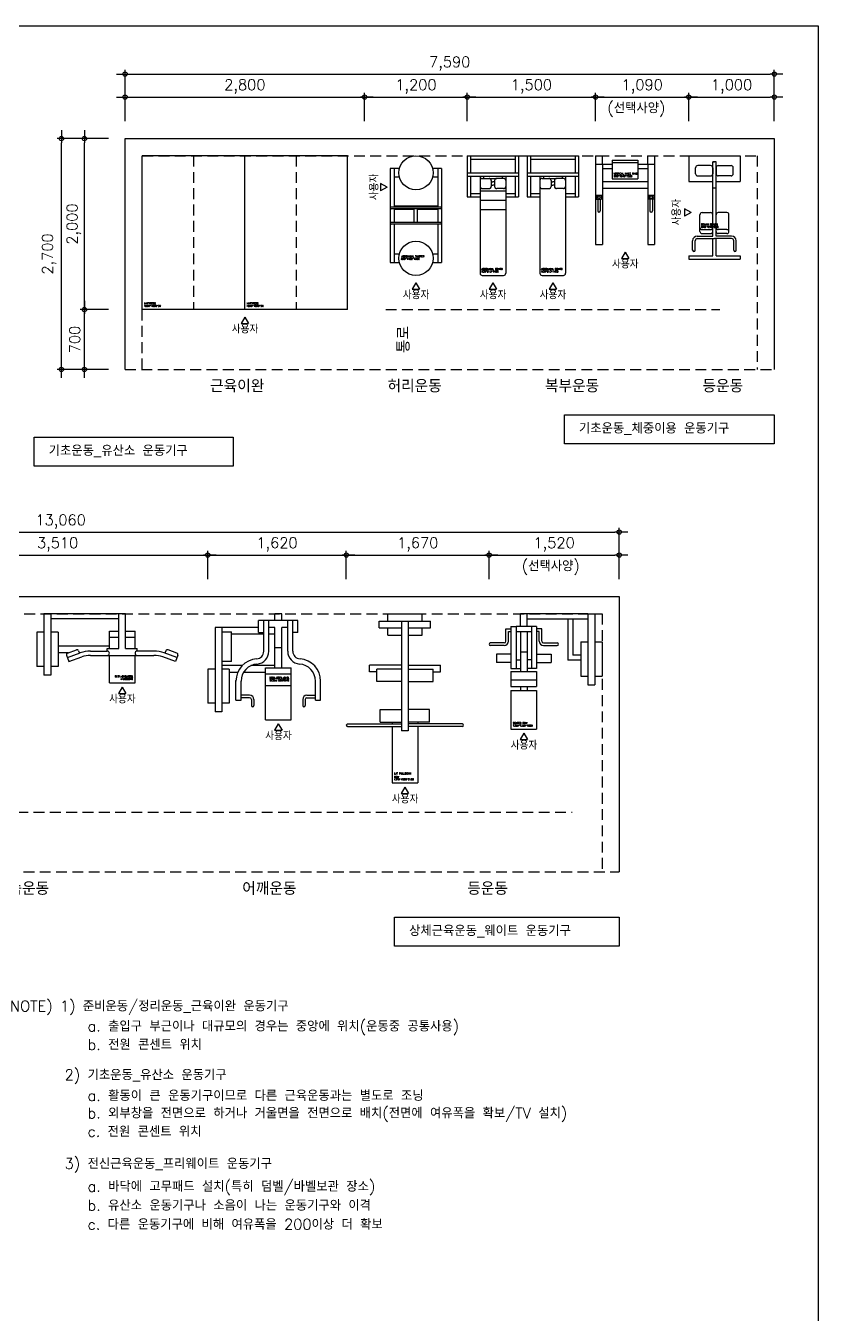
# Model space of a CAD drawing. Extents: x 0 to 37052, y -446 to 27700.
# Drawn here: x 26288 to 35552, y 12626 to 27700 of the extents above; entities that cross this region are included whole.
import ezdxf
from ezdxf.enums import TextEntityAlignment as Align

# ---------------------------------------------------------------- set-up
doc = ezdxf.new("R2010")
doc.units = 0
doc.header["$LTSCALE"] = 20
doc.header["$MEASUREMENT"] = 0
doc.linetypes.add('HIDDEN', pattern=[9.525, 6.35, -3.175])
doc.layers.get('0').update_dxf_attribs({"linetype": 'CONTINUOUS'})
doc.layers.get('DEFPOINTS').update_dxf_attribs({"linetype": 'CONTINUOUS'})
for name, color, linetype in [('1CONTINUOUS', 1, 'CONTINUOUS'), ('1HIDDEN', 1, 'HIDDEN'), ('2CONTINUOUS', 2, 'CONTINUOUS'), ('2HIDDEN', 2, 'HIDDEN'), ('3CONTINUOUS', 3, 'CONTINUOUS'), ('3FORM', 3, 'CONTINUOUS'), ('3TEXT', 3, 'CONTINUOUS'), ('4ele', 4, 'CONTINUOUS')]:
    doc.layers.add(name, color=color, linetype=linetype)
doc.styles.add('K_GEN', font='romans.shx', dxfattribs={"bigfont": 'whgtxt.shx'})
doc.styles.add('WHG', font='romans', dxfattribs={"bigfont": 'whgtxt'})
doc.dimstyles.new('STANDARD_WS', dxfattribs={"dimtxt": 2.5, "dimasz": 2.5, "dimexe": 1.25, "dimexo": 0.625, "dimtad": 1, "dimdec": 4, "dimdsep": 46, "dimtxsty": 'Standard', "dimcen": 2.5, "dimadec": 0, "dimazin": 0, "dimtfac": 1, "dimtdec": 4, "dimtmove": 0, "dimatfit": 3, "dimfxl": 0, "dimtolj": 1, "dimtzin": 0, "dimarcsym": 0})

# ---------------------------------------------------------------- blocks, each defined once
blk = doc.blocks.new('_CIDOTB')
at = {"color": 0, "linetype": 'ByBlock'}
blk.add_line((2, 0), (-1, 0), dxfattribs=at)
blk.add_circle((0, 0), 0.5, dxfattribs=at)
blk = doc.blocks.new('*D15')
at = {"layer": '4ele', "lineweight": -2}
for p, q in [((26986, 26380), (26655, 26380)), ((26705, 23730), (26705, 26330)), ((26986, 23680), (26655, 23680))]:
    blk.add_line(p, q, dxfattribs=at)
at = {"layer": 'DEFPOINTS', "color": 0}
for p in [(26705, 26380), (27036, 26380), (27036, 23680)]:
    blk.add_point(p, dxfattribs=at)
at = {"layer": '4ele', "lineweight": -2, "xscale": 50, "yscale": 50, "zscale": 50}
for p, rotation in [((26705, 26380), 90), ((26705, 23680), 270)]:
    blk.add_blockref('_CIDOTB', p, dxfattribs=dict(at, rotation=rotation))
at = {"layer": '4ele', "insert": (26560, 25030), "char_height": 125, "attachment_point": 5, "rotation": 90, "style": 'K_GEN'}
blk.add_mtext('\\A1;2,700', dxfattribs=at)
blk = doc.blocks.new('DIMDOT')
blk.add_line((-2, 0), (2, 0))
blk.add_circle((0, 0), 0.5)
blk = doc.blocks.new('*D14')
at = {"layer": '4ele', "lineweight": -2}
for p, q in [((27254, 24380), (26923, 24380)), ((26973, 23730), (26973, 24330)), ((27254, 23680), (26923, 23680))]:
    blk.add_line(p, q, dxfattribs=at)
at = {"layer": 'DEFPOINTS', "color": 0}
for p in [(26973, 24380), (27304, 24380), (27304, 23680)]:
    blk.add_point(p, dxfattribs=at)
at = {"layer": '4ele', "lineweight": -2, "xscale": 50, "yscale": 50, "zscale": 50}
for p, rotation in [((26973, 24380), 90), ((26973, 23680), 270)]:
    blk.add_blockref('_CIDOTB', p, dxfattribs=dict(at, rotation=rotation))
at = {"layer": '4ele', "insert": (26860, 24030), "char_height": 125, "attachment_point": 5, "rotation": 90, "style": 'K_GEN'}
blk.add_mtext('\\A1;700', dxfattribs=at)
blk = doc.blocks.new('*D13')
at = {"layer": '4ele', "lineweight": -2}
for p, q in [((27254, 26380), (26923, 26380)), ((26973, 24430), (26973, 26330)), ((27254, 24380), (26923, 24380))]:
    blk.add_line(p, q, dxfattribs=at)
at = {"layer": 'DEFPOINTS', "color": 0}
for p in [(26973, 26380), (27304, 26380), (27304, 24380)]:
    blk.add_point(p, dxfattribs=at)
at = {"layer": '4ele', "lineweight": -2, "xscale": 50, "yscale": 50, "zscale": 50}
for p, rotation in [((26973, 26380), 90), ((26973, 24380), 270)]:
    blk.add_blockref('_CIDOTB', p, dxfattribs=dict(at, rotation=rotation))
at = {"layer": '4ele', "insert": (26848, 25380), "char_height": 125, "attachment_point": 5, "rotation": 90, "style": 'K_GEN'}
blk.add_mtext('\\A1;2,000', dxfattribs=at)
blk = doc.blocks.new('*D18')
at = {"layer": '4ele', "lineweight": -2}
for p, q in [((30249, 26585), (30249, 26916)), ((30299, 26866), (31399, 26866)), ((31449, 26585), (31449, 26916))]:
    blk.add_line(p, q, dxfattribs=at)
at = {"layer": 'DEFPOINTS', "color": 0}
for p in [(31449, 26866), (30249, 26535), (31449, 26535)]:
    blk.add_point(p, dxfattribs=at)
at = {"layer": '4ele', "lineweight": -2, "xscale": 50, "yscale": 50, "zscale": 50, "rotation": 180}
blk.add_blockref('_CIDOTB', (30249, 26866), dxfattribs=at)
at = {"layer": '4ele', "lineweight": -2, "xscale": 50, "yscale": 50, "zscale": 50}
blk.add_blockref('_CIDOTB', (31449, 26866), dxfattribs=at)
at = {"layer": '4ele', "insert": (30849, 26991), "char_height": 125, "attachment_point": 5, "style": 'K_GEN'}
blk.add_mtext('\\A1;1,200', dxfattribs=at)
blk = doc.blocks.new('*D16')
at = {"layer": '4ele', "lineweight": -2}
for p, q in [((27449, 26853), (27449, 27184)), ((27499, 27134), (34989, 27134)), ((35039, 26853), (35039, 27184))]:
    blk.add_line(p, q, dxfattribs=at)
at = {"layer": 'DEFPOINTS', "color": 0}
for p in [(35039, 27134), (27449, 26803), (35039, 26803)]:
    blk.add_point(p, dxfattribs=at)
at = {"layer": '4ele', "lineweight": -2, "xscale": 50, "yscale": 50, "zscale": 50, "rotation": 180}
blk.add_blockref('_CIDOTB', (27449, 27134), dxfattribs=at)
at = {"layer": '4ele', "lineweight": -2, "xscale": 50, "yscale": 50, "zscale": 50}
blk.add_blockref('_CIDOTB', (35039, 27134), dxfattribs=at)
at = {"layer": '4ele', "insert": (31244, 27259), "char_height": 125, "attachment_point": 5, "style": 'K_GEN'}
blk.add_mtext('\\A1;7,590', dxfattribs=at)
blk = doc.blocks.new('*D17')
at = {"layer": '4ele', "lineweight": -2}
for p, q in [((27449, 26585), (27449, 26916)), ((27499, 26866), (30199, 26866)), ((30249, 26585), (30249, 26916))]:
    blk.add_line(p, q, dxfattribs=at)
at = {"layer": 'DEFPOINTS', "color": 0}
for p in [(30249, 26866), (27449, 26535), (30249, 26535)]:
    blk.add_point(p, dxfattribs=at)
at = {"layer": '4ele', "lineweight": -2, "xscale": 50, "yscale": 50, "zscale": 50, "rotation": 180}
blk.add_blockref('_CIDOTB', (27449, 26866), dxfattribs=at)
at = {"layer": '4ele', "lineweight": -2, "xscale": 50, "yscale": 50, "zscale": 50}
blk.add_blockref('_CIDOTB', (30249, 26866), dxfattribs=at)
at = {"layer": '4ele', "insert": (28849, 26991), "char_height": 125, "attachment_point": 5, "style": 'K_GEN'}
blk.add_mtext('\\A1;2,800', dxfattribs=at)
blk = doc.blocks.new('*D20')
at = {"layer": '4ele', "lineweight": -2}
for p, q in [((34039, 26585), (34039, 26916)), ((34089, 26866), (34989, 26866)), ((35039, 26585), (35039, 26916))]:
    blk.add_line(p, q, dxfattribs=at)
at = {"layer": 'DEFPOINTS', "color": 0}
for p in [(35039, 26866), (34039, 26535), (35039, 26535)]:
    blk.add_point(p, dxfattribs=at)
at = {"layer": '4ele', "lineweight": -2, "xscale": 50, "yscale": 50, "zscale": 50, "rotation": 180}
blk.add_blockref('_CIDOTB', (34039, 26866), dxfattribs=at)
at = {"layer": '4ele', "lineweight": -2, "xscale": 50, "yscale": 50, "zscale": 50}
blk.add_blockref('_CIDOTB', (35039, 26866), dxfattribs=at)
at = {"layer": '4ele', "insert": (34539, 26991), "char_height": 125, "attachment_point": 5, "style": 'K_GEN'}
blk.add_mtext('\\A1;1,000', dxfattribs=at)
blk = doc.blocks.new('*D19')
at = {"layer": '4ele', "lineweight": -2}
for p, q in [((31449, 26585), (31449, 26916)), ((31499, 26866), (32899, 26866)), ((32949, 26585), (32949, 26916))]:
    blk.add_line(p, q, dxfattribs=at)
at = {"layer": 'DEFPOINTS', "color": 0}
for p in [(32949, 26866), (31449, 26535), (32949, 26535)]:
    blk.add_point(p, dxfattribs=at)
at = {"layer": '4ele', "lineweight": -2, "xscale": 50, "yscale": 50, "zscale": 50, "rotation": 180}
blk.add_blockref('_CIDOTB', (31449, 26866), dxfattribs=at)
at = {"layer": '4ele', "lineweight": -2, "xscale": 50, "yscale": 50, "zscale": 50}
blk.add_blockref('_CIDOTB', (32949, 26866), dxfattribs=at)
at = {"layer": '4ele', "insert": (32199, 26991), "char_height": 125, "attachment_point": 5, "style": 'K_GEN'}
blk.add_mtext('\\A1;1,500', dxfattribs=at)
blk = doc.blocks.new('*D21')
at = {"layer": '4ele', "lineweight": -2}
for p, q in [((32949, 26585), (32949, 26916)), ((32999, 26866), (33989, 26866)), ((34039, 26585), (34039, 26916))]:
    blk.add_line(p, q, dxfattribs=at)
at = {"layer": 'DEFPOINTS', "color": 0}
for p in [(34039, 26866), (32949, 26535), (34039, 26535)]:
    blk.add_point(p, dxfattribs=at)
at = {"layer": '4ele', "lineweight": -2, "xscale": 50, "yscale": 50, "zscale": 50, "rotation": 180}
blk.add_blockref('_CIDOTB', (32949, 26866), dxfattribs=at)
at = {"layer": '4ele', "lineweight": -2, "xscale": 50, "yscale": 50, "zscale": 50}
blk.add_blockref('_CIDOTB', (34039, 26866), dxfattribs=at)
at = {"layer": '4ele', "insert": (33494, 26991), "char_height": 125, "attachment_point": 5, "style": 'K_GEN'}
blk.add_mtext('\\A1;1,090', dxfattribs=at)
blk = doc.blocks.new('*D46')
at = {"layer": '4ele', "lineweight": -2}
for p, q in [((28415, 21227), (28415, 21558)), ((30035, 21227), (30035, 21558)), ((28465, 21508), (29985, 21508))]:
    blk.add_line(p, q, dxfattribs=at)
at = {"layer": 'DEFPOINTS', "color": 0}
for p in [(30035, 21508), (28415, 21177), (30035, 21177)]:
    blk.add_point(p, dxfattribs=at)
at = {"layer": '4ele', "lineweight": -2, "xscale": 50, "yscale": 50, "zscale": 50, "rotation": 180}
blk.add_blockref('_CIDOTB', (28415, 21508), dxfattribs=at)
at = {"layer": '4ele', "lineweight": -2, "xscale": 50, "yscale": 50, "zscale": 50}
blk.add_blockref('_CIDOTB', (30035, 21508), dxfattribs=at)
at = {"layer": '4ele', "insert": (29225, 21632), "char_height": 125, "attachment_point": 5, "style": 'K_GEN'}
blk.add_mtext('\\A1;1,620', dxfattribs=at)
blk = doc.blocks.new('*D41')
at = {"layer": '4ele', "lineweight": -2}
for p, q in [((20165, 21495), (20165, 21826)), ((20215, 21776), (33175, 21776)), ((33225, 21495), (33225, 21826))]:
    blk.add_line(p, q, dxfattribs=at)
at = {"layer": 'DEFPOINTS', "color": 0}
for p in [(33225, 21776), (20165, 21445), (33225, 21445)]:
    blk.add_point(p, dxfattribs=at)
at = {"layer": '4ele', "lineweight": -2, "xscale": 50, "yscale": 50, "zscale": 50, "rotation": 180}
blk.add_blockref('_CIDOTB', (20165, 21776), dxfattribs=at)
at = {"layer": '4ele', "lineweight": -2, "xscale": 50, "yscale": 50, "zscale": 50}
blk.add_blockref('_CIDOTB', (33225, 21776), dxfattribs=at)
at = {"layer": '4ele', "insert": (26695, 21900), "char_height": 125, "attachment_point": 5, "style": 'K_GEN'}
blk.add_mtext('\\A1;13,060', dxfattribs=at)
blk = doc.blocks.new('*D44')
at = {"layer": '4ele', "lineweight": -2}
for p, q in [((24905, 21227), (24905, 21558)), ((28415, 21227), (28415, 21558)), ((24955, 21508), (28365, 21508))]:
    blk.add_line(p, q, dxfattribs=at)
at = {"layer": 'DEFPOINTS', "color": 0}
for p in [(28415, 21508), (24905, 21177), (28415, 21177)]:
    blk.add_point(p, dxfattribs=at)
at = {"layer": '4ele', "lineweight": -2, "xscale": 50, "yscale": 50, "zscale": 50, "rotation": 180}
blk.add_blockref('_CIDOTB', (24905, 21508), dxfattribs=at)
at = {"layer": '4ele', "lineweight": -2, "xscale": 50, "yscale": 50, "zscale": 50}
blk.add_blockref('_CIDOTB', (28415, 21508), dxfattribs=at)
at = {"layer": '4ele', "insert": (26660, 21632), "char_height": 125, "attachment_point": 5, "style": 'K_GEN'}
blk.add_mtext('\\A1;3,510', dxfattribs=at)
blk = doc.blocks.new('*D47')
at = {"layer": '4ele', "lineweight": -2}
for p, q in [((30035, 21227), (30035, 21558)), ((31705, 21227), (31705, 21558)), ((30085, 21508), (31655, 21508))]:
    blk.add_line(p, q, dxfattribs=at)
at = {"layer": 'DEFPOINTS', "color": 0}
for p in [(31705, 21508), (30035, 21177), (31705, 21177)]:
    blk.add_point(p, dxfattribs=at)
at = {"layer": '4ele', "lineweight": -2, "xscale": 50, "yscale": 50, "zscale": 50, "rotation": 180}
blk.add_blockref('_CIDOTB', (30035, 21508), dxfattribs=at)
at = {"layer": '4ele', "lineweight": -2, "xscale": 50, "yscale": 50, "zscale": 50}
blk.add_blockref('_CIDOTB', (31705, 21508), dxfattribs=at)
at = {"layer": '4ele', "insert": (30870, 21632), "char_height": 125, "attachment_point": 5, "style": 'K_GEN'}
blk.add_mtext('\\A1;1,670', dxfattribs=at)
blk = doc.blocks.new('*D48')
at = {"layer": '4ele', "lineweight": -2}
for p, q in [((31705, 21227), (31705, 21558)), ((33225, 21227), (33225, 21558)), ((31755, 21508), (33175, 21508))]:
    blk.add_line(p, q, dxfattribs=at)
at = {"layer": 'DEFPOINTS', "color": 0}
for p in [(33225, 21508), (31705, 21177), (33225, 21177)]:
    blk.add_point(p, dxfattribs=at)
at = {"layer": '4ele', "lineweight": -2, "xscale": 50, "yscale": 50, "zscale": 50, "rotation": 180}
blk.add_blockref('_CIDOTB', (31705, 21508), dxfattribs=at)
at = {"layer": '4ele', "lineweight": -2, "xscale": 50, "yscale": 50, "zscale": 50}
blk.add_blockref('_CIDOTB', (33225, 21508), dxfattribs=at)
at = {"layer": '4ele', "insert": (32465, 21632), "char_height": 125, "attachment_point": 5, "style": 'K_GEN'}
blk.add_mtext('\\A1;1,520', dxfattribs=at)

msp = doc.modelspace()

# ---------------------------------------------------------------- linework, layer by layer
at = {"layer": '1CONTINUOUS'}
for p, q in [((30511.19, 25810.87), (30436.04, 25854.26)), ((30436.04, 25854.26), (30436.04, 25767.48)), ((30511.19, 25810.87), (30436.04, 25767.48)), ((33990.66, 25558.48), (33990.66, 25471.71)), ((34065.81, 25515.09), (33990.66, 25558.48)), ((34065.81, 25515.09), (33990.66, 25471.71)), ((33293.75, 25051.98), (33250.36, 24976.83)), ((33293.75, 25051.98), (33337.13, 24976.83)), ((33250.36, 24976.83), (33337.13, 24976.83)), ((30848.75, 24691.98), (30805.36, 24616.83)), ((30805.36, 24616.83), (30892.13, 24616.83)), ((30848.75, 24691.98), (30892.13, 24616.83)), ((31748.75, 24691.98), (31705.36, 24616.83)), ((31705.36, 24616.83), (31792.13, 24616.83)), ((31748.75, 24691.98), (31792.13, 24616.83)), ((32448.75, 24691.98), (32405.36, 24616.83)), ((32405.36, 24616.83), (32492.13, 24616.83)), ((32448.75, 24691.98), (32492.13, 24616.83)), ((28848.75, 24291.98), (28805.36, 24216.83)), ((28848.75, 24291.98), (28892.13, 24216.83)), ((28805.36, 24216.83), (28892.13, 24216.83)), ((27415, 19963.6), (27371.61, 19888.45)), ((27415, 19963.6), (27458.38, 19888.45)), ((27371.61, 19888.45), (27458.38, 19888.45)), ((29240, 19533.6), (29196.61, 19458.45)), ((29196.61, 19458.45), (29283.38, 19458.45)), ((29240, 19533.6), (29283.38, 19458.45)), ((32110, 19423.6), (32066.61, 19348.45)), ((32066.61, 19348.45), (32153.38, 19348.45)), ((32110, 19423.6), (32153.38, 19348.45)), ((30720, 18793.6), (30676.61, 18718.45)), ((30676.61, 18718.45), (30763.38, 18718.45)), ((30720, 18793.6), (30763.38, 18718.45))]:
    msp.add_line(p, q, dxfattribs=at)
at = {"layer": '1HIDDEN'}
for p, q in [((27648.75, 26179.56), (34838.75, 26179.56)), ((27648.75, 23679.56), (27648.75, 26179.56)), ((28248.75, 26179.56), (28248.75, 24379.56)), ((29448.75, 26179.56), (29448.75, 24379.56)), ((34838.75, 26179.56), (34838.75, 23679.56)), ((20365, 20821.18), (33025, 20821.18)), ((33025, 20821.18), (33025, 17801.18))]:
    msp.add_line(p, q, dxfattribs=at)
at = {"layer": '2CONTINUOUS', "color": 6}
for p, q in [((27648.75, 24379.56), (27648.75, 26179.56)), ((28848.75, 26179.56), (27648.75, 26179.56)), ((30048.75, 26179.56), (28848.75, 26179.56)), ((28848.75, 24379.56), (28848.75, 26179.56)), ((28848.75, 24379.56), (28848.75, 26179.56)), ((30048.75, 24379.56), (30048.75, 26179.56)), ((31448.75, 26179.56), (31448.75, 25699.56)), ((31448.75, 26179.56), (32048.75, 26179.56)), ((31488.75, 26179.56), (31488.75, 25979.56)), ((31488.75, 26139.56), (32008.75, 26139.56)), ((32008.75, 26179.56), (32008.75, 25979.56)), ((32048.75, 26179.56), (32048.75, 25699.56)), ((32148.75, 26179.56), (32148.75, 25699.56)), ((32148.75, 26179.56), (32748.75, 26179.56)), ((32188.75, 26179.56), (32188.75, 25979.56)), ((32188.75, 26139.56), (32708.75, 26139.56)), ((32708.75, 26179.56), (32708.75, 25979.56)), ((32748.75, 26179.56), (32748.75, 25699.56)), ((32948.75, 26179.56), (32948.75, 25139.56)), ((32948.75, 26179.56), (33028.75, 26179.56)), ((32948.75, 26079.56), (33143.75, 26079.56)), ((33028.75, 26079.56), (33028.75, 26179.56)), ((33028.75, 26079.56), (33028.75, 25139.56)), ((33143.75, 26129.56), (33143.75, 25909.56)), ((33143.75, 26129.56), (33443.75, 26129.56)), ((33143.75, 26099.56), (33443.75, 26099.56)), ((33443.75, 26129.56), (33443.75, 25909.56)), ((33443.75, 26079.56), (33638.75, 26079.56)), ((33558.75, 26079.56), (33558.75, 26179.56)), ((33558.75, 26179.56), (33638.75, 26179.56)), ((33558.75, 26079.56), (33558.75, 25139.56)), ((33638.75, 26179.56), (33638.75, 25139.56)), ((34038.75, 26179.56), (34638.75, 26179.56)), ((34038.75, 26179.56), (34038.75, 25879.56)), ((34318.75, 25239.56), (34318.75, 26107.98)), ((34358.75, 26107.98), (34318.75, 26107.98)), ((34318.75, 26107.98), (34338.75, 26107.98)), ((34358.75, 25239.56), (34358.75, 26107.98)), ((34638.75, 26179.56), (34638.75, 25879.56)), ((30548.75, 26029.56), (30548.75, 24929.56)), ((30655.1, 26029.56), (30548.75, 26029.56)), ((30593.75, 26029.56), (30593.75, 25579.56)), ((30655.1, 25929.56), (30593.75, 25929.56)), ((31148.75, 26029.56), (31042.4, 26029.56)), ((31103.75, 25929.56), (31042.4, 25929.56)), ((31103.75, 26029.56), (31103.75, 25579.56)), ((31148.75, 26029.56), (31148.75, 24929.56)), ((31448.75, 25979.56), (32048.75, 25979.56)), ((31448.75, 25939.56), (32048.75, 25939.56)), ((31488.75, 25939.56), (31488.75, 25699.56)), ((31598.75, 25939.56), (31598.75, 24804.56)), ((31638.75, 25939.56), (31638.75, 25914.56)), ((31858.75, 25939.56), (31858.75, 25914.56)), ((31898.75, 25939.56), (31898.75, 24804.56)), ((32008.75, 25939.56), (32008.75, 25699.56)), ((32148.75, 25979.56), (32748.75, 25979.56)), ((32148.75, 25939.56), (32748.75, 25939.56)), ((32188.75, 25939.56), (32188.75, 25699.56)), ((32298.75, 25939.56), (32298.75, 24804.56)), ((32338.75, 25939.56), (32338.75, 25914.56)), ((32558.75, 25939.56), (32558.75, 25914.56)), ((32598.75, 25939.56), (32598.75, 24804.56)), ((32708.75, 25939.56), (32708.75, 25699.56)), ((33028.75, 26029.56), (33143.75, 26029.56)), ((33443.75, 26029.56), (33558.75, 26029.56)), ((34118.75, 25968.95), (34118.75, 26038.95)), ((34293.75, 26063.95), (34143.75, 26063.95)), ((34143.75, 25943.95), (34293.75, 25943.95)), ((34318.75, 26038.95), (34318.75, 25968.95)), ((34358.75, 26038.95), (34358.75, 25968.95)), ((34383.75, 26063.95), (34533.75, 26063.95)), ((34533.75, 25943.95), (34383.75, 25943.95)), ((34558.75, 25968.95), (34558.75, 26038.95)), ((31623.75, 25914.56), (31703.75, 25914.56)), ((31623.75, 25794.56), (31703.75, 25794.56)), ((31703.75, 25914.56), (31793.75, 25914.56)), ((31728.75, 25889.56), (31728.75, 25819.56)), ((31728.75, 25874.56), (31748.75, 25874.56)), ((31728.75, 25834.56), (31748.75, 25834.56)), ((31768.75, 25874.56), (31748.75, 25874.56)), ((31768.75, 25834.56), (31748.75, 25834.56)), ((31768.75, 25889.56), (31768.75, 25819.56)), ((31873.75, 25914.56), (31793.75, 25914.56)), ((31873.75, 25794.56), (31793.75, 25794.56)), ((32323.75, 25914.56), (32403.75, 25914.56)), ((32323.75, 25794.56), (32403.75, 25794.56)), ((32403.75, 25914.56), (32493.75, 25914.56)), ((32428.75, 25889.56), (32428.75, 25819.56)), ((32428.75, 25874.56), (32448.75, 25874.56)), ((32428.75, 25834.56), (32448.75, 25834.56)), ((32468.75, 25874.56), (32448.75, 25874.56)), ((32468.75, 25834.56), (32448.75, 25834.56)), ((32468.75, 25889.56), (32468.75, 25819.56)), ((32573.75, 25914.56), (32493.75, 25914.56)), ((32573.75, 25794.56), (32493.75, 25794.56)), ((33028.75, 25879.56), (33558.75, 25879.56)), ((33028.75, 25799.56), (33558.75, 25799.56)), ((33143.75, 25909.56), (33443.75, 25909.56)), ((34038.75, 25879.56), (34318.75, 25879.56)), ((34318.75, 25803.14), (34358.75, 25803.14)), ((34358.75, 25879.56), (34638.75, 25879.56)), ((31448.75, 25699.56), (31598.75, 25699.56)), ((31488.75, 25739.56), (31598.75, 25739.56)), ((31898.75, 25764.88), (31598.75, 25764.88)), ((31898.75, 25654.88), (31598.75, 25654.88)), ((31898.75, 25739.56), (32008.75, 25739.56)), ((31898.75, 25699.56), (32048.75, 25699.56)), ((32148.75, 25699.56), (32298.75, 25699.56)), ((32188.75, 25739.56), (32298.75, 25739.56)), ((32598.75, 25739.56), (32708.75, 25739.56)), ((32598.75, 25699.56), (32748.75, 25699.56)), ((32948.75, 25719.56), (33028.75, 25719.56)), ((32958.75, 25719.56), (32958.75, 25669.56)), ((32958.75, 25669.56), (33018.75, 25669.56)), ((32973.75, 25669.56), (32973.75, 25534.56)), ((33003.75, 25669.56), (33003.75, 25534.56)), ((33018.75, 25719.56), (33018.75, 25669.56)), ((33558.75, 25719.56), (33638.75, 25719.56)), ((33568.75, 25719.56), (33568.75, 25669.56)), ((33628.75, 25669.56), (33568.75, 25669.56)), ((33583.75, 25669.56), (33583.75, 25534.56)), ((33613.75, 25669.56), (33613.75, 25534.56)), ((33628.75, 25719.56), (33628.75, 25669.56)), ((31138.75, 25579.56), (30558.75, 25579.56)), ((31138.75, 25559.56), (30558.75, 25559.56)), ((31103.75, 25589.56), (30593.75, 25589.56)), ((30593.75, 25559.56), (30593.75, 25399.56)), ((30828.75, 25549.56), (30593.75, 25549.56)), ((30828.75, 25399.56), (30828.75, 25559.56)), ((30868.75, 25399.56), (30868.75, 25559.56)), ((31103.75, 25549.56), (30868.75, 25549.56)), ((31103.75, 25559.56), (31103.75, 25399.56)), ((31898.75, 25544.88), (31598.75, 25544.88)), ((34168.75, 25294.56), (34168.75, 25489.56)), ((34193.75, 25514.56), (34293.75, 25514.56)), ((34483.75, 25514.56), (34383.75, 25514.56)), ((34508.75, 25294.56), (34508.75, 25489.56)), ((31138.75, 25399.56), (30558.75, 25399.56)), ((31138.75, 25379.56), (30558.75, 25379.56)), ((30593.75, 25379.56), (30593.75, 24929.56)), ((31103.75, 25379.56), (31103.75, 24929.56)), ((34083.75, 25074.56), (34083.75, 25184.56)), ((34113.75, 25074.56), (34113.75, 25184.56)), ((34138.75, 25239.56), (34318.75, 25239.56)), ((34138.75, 25209.56), (34338.75, 25209.56)), ((34193.75, 25314.56), (34293.75, 25314.56)), ((34193.75, 25269.56), (34293.75, 25269.56)), ((34318.75, 25009.56), (34318.75, 25209.56)), ((34538.75, 25209.56), (34338.75, 25209.56)), ((34538.75, 25239.56), (34358.75, 25239.56)), ((34358.75, 25009.56), (34358.75, 25209.56)), ((34483.75, 25314.56), (34383.75, 25314.56)), ((34483.75, 25269.56), (34383.75, 25269.56)), ((34563.75, 25074.56), (34563.75, 25184.56)), ((34593.75, 25074.56), (34593.75, 25184.56)), ((30655.1, 25029.56), (30593.75, 25029.56)), ((31103.75, 25029.56), (31042.4, 25029.56)), ((32948.75, 25139.56), (33028.75, 25139.56)), ((33558.75, 25139.56), (33638.75, 25139.56)), ((30548.75, 24929.56), (30655.1, 24929.56)), ((31042.4, 24929.56), (31148.75, 24929.56)), ((34038.75, 25009.56), (34318.75, 25009.56)), ((34038.75, 25009.56), (34038.75, 24969.56)), ((34038.75, 24969.56), (34638.75, 24969.56)), ((34358.75, 25009.56), (34638.75, 25009.56)), ((34638.75, 25009.56), (34638.75, 24969.56)), ((31623.75, 24779.56), (31873.75, 24779.56)), ((32323.75, 24779.56), (32573.75, 24779.56)), ((28848.75, 24379.56), (27648.75, 24379.56)), ((30048.75, 24379.56), (28848.75, 24379.56)), ((26500, 20821.18), (26500, 20103.68)), ((26580, 20821.18), (26500, 20821.18)), ((27455, 20821.18), (26580, 20821.18)), ((26580, 20821.18), (26580, 20103.68)), ((27375, 20414.04), (27375, 20821.18)), ((27455, 20414.04), (27455, 20821.18)), ((29280, 20821.18), (29200, 20821.18)), ((29200, 20741.18), (29200, 20821.18)), ((29280, 20741.18), (29280, 20821.18)), ((30520, 20821.18), (30920, 20821.18)), ((30520, 20736.18), (30520, 20821.18)), ((30920, 20736.18), (30920, 20821.18)), ((32860, 20821.18), (32070, 20821.18)), ((32070, 20671.18), (32070, 20821.18)), ((32150, 20671.18), (32150, 20821.18)), ((32860, 20821.18), (32940, 20821.18)), ((32860, 20821.18), (32860, 19991.06)), ((32940, 20821.18), (32940, 19991.06)), ((27375, 20761.18), (26580, 20761.18)), ((28500, 20661.18), (28500, 19673.68)), ((28580, 20661.18), (28500, 20661.18)), ((28580, 20661.18), (28580, 19673.68)), ((29010, 20661.18), (28580, 20661.18)), ((29470, 20741.18), (29010, 20741.18)), ((29010, 20601.18), (29010, 20741.18)), ((29070, 20382.75), (29070, 20741.18)), ((29130, 20382.75), (29130, 20741.18)), ((29200, 20661.18), (29130, 20661.18)), ((29200, 20187.88), (29200, 20661.18)), ((29280, 20187.88), (29280, 20661.18)), ((29350, 20661.18), (29280, 20661.18)), ((29350, 20382.75), (29350, 20741.18)), ((29410, 20382.75), (29410, 20741.18)), ((29470, 20601.18), (29470, 20741.18)), ((30420, 20736.18), (31020, 20736.18)), ((30420, 20656.18), (30420, 20736.18)), ((30420, 20656.18), (30680, 20656.18)), ((30520, 20571.18), (30520, 20656.18)), ((30680, 20736.18), (30680, 19451.29)), ((30760, 20736.18), (30760, 19451.29)), ((30760, 20656.18), (31020, 20656.18)), ((30920, 20571.18), (30920, 20656.18)), ((31020, 20656.18), (31020, 20736.18)), ((31960, 20671.18), (31960, 20182.02)), ((31960, 20671.18), (32020, 20671.18)), ((32020, 20671.18), (32020, 20182.02)), ((32200, 20671.18), (32020, 20671.18)), ((32150, 20761.18), (32860, 20761.18)), ((32200, 20671.18), (32200, 20182.02)), ((32260, 20671.18), (32200, 20671.18)), ((32260, 20671.18), (32260, 20182.02)), ((32625, 20761.18), (32625, 20276.5)), ((32685, 20761.18), (32685, 20336.5)), ((26415, 20603.68), (26415, 20203.68)), ((26500, 20603.68), (26415, 20603.68)), ((26665, 20603.68), (26580, 20603.68)), ((26665, 20603.68), (26665, 20203.68)), ((27265, 20617.88), (27375, 20617.88)), ((27265, 20414.04), (27265, 20617.88)), ((27375, 20542.88), (27265, 20542.88)), ((27455, 20617.88), (27565, 20617.88)), ((27565, 20542.88), (27455, 20542.88)), ((27565, 20414.04), (27565, 20617.88)), ((28580, 20609.47), (28693.74, 20609.47)), ((28693.74, 20263.68), (28693.74, 20609.47)), ((29070, 20581.18), (28693.74, 20581.18)), ((29010, 20601.18), (29070, 20601.18)), ((29200, 20581.18), (29130, 20581.18)), ((29470, 20601.18), (29410, 20601.18)), ((30520, 20571.18), (30680, 20571.18)), ((30760, 20571.18), (30920, 20571.18)), ((31900, 20644.69), (31960, 20644.69)), ((31900, 20499.29), (31900, 20644.69)), ((31930, 20614.69), (31960, 20614.69)), ((31930, 20499.29), (31930, 20614.69)), ((32200, 20611.18), (32020, 20611.18)), ((32070, 20611.18), (32070, 20146.18)), ((32150, 20611.18), (32150, 20146.18)), ((32320, 20644.69), (32260, 20644.69)), ((32290, 20614.69), (32260, 20614.69)), ((32290, 20499.29), (32290, 20614.69)), ((32320, 20499.29), (32320, 20644.69)), ((27265, 20443.68), (26665, 20443.68)), ((26782.55, 20363.68), (26665, 20363.68)), ((26774.76, 20307.53), (26924.06, 20362.49)), ((26776.25, 20361.36), (26879.48, 20399.36)), ((26905.16, 20387.5), (26915.52, 20359.35)), ((27044.97, 20384.04), (27240, 20384.04)), ((27240, 20414.04), (27375, 20414.04)), ((27240, 20384.04), (27240, 20414.04)), ((27455, 20414.04), (27590, 20414.04)), ((27590, 20384.04), (27590, 20414.04)), ((27785.03, 20384.04), (27590, 20384.04)), ((28055.24, 20307.53), (27905.94, 20362.49)), ((27924.84, 20387.5), (27914.47, 20359.35)), ((28053.74, 20361.36), (27950.52, 20399.36)), ((29200, 20424.53), (29280, 20424.53)), ((31880, 20479.29), (31720, 20479.29)), ((31880, 20449.29), (31720, 20449.29)), ((32150, 20371.18), (32070, 20371.18)), ((32340, 20479.29), (32500, 20479.29)), ((32340, 20449.29), (32500, 20449.29)), ((32775, 20491.06), (32775, 20091.06)), ((32775, 20491.06), (32860, 20491.06)), ((32940, 20491.06), (33025, 20491.06)), ((33025, 20491.06), (33025, 20091.06)), ((26500, 20203.68), (26415, 20203.68)), ((26665, 20203.68), (26580, 20203.68)), ((26764.39, 20335.68), (26792.03, 20260.6)), ((26792.03, 20260.6), (26941.33, 20315.57)), ((27044.97, 20334.04), (27785.03, 20334.04)), ((27265, 20011.18), (27265, 20334.04)), ((27565, 20011.18), (27565, 20334.04)), ((28037.96, 20260.6), (27888.67, 20315.57)), ((28065.6, 20335.68), (28037.96, 20260.6)), ((28693.74, 20263.68), (28580, 20263.68)), ((28817.41, 20213.68), (28580, 20213.68)), ((29200, 20213.68), (28917.89, 20213.68)), ((30680, 20221.18), (30304.34, 20221.18)), ((30304.34, 20141.18), (30304.34, 20221.18)), ((30760, 20221.18), (31135.65, 20221.18)), ((31135.65, 20141.18), (31135.65, 20221.18)), ((31790, 20350), (31790, 20250)), ((31960, 20350), (31790, 20350)), ((31960, 20250), (31790, 20250)), ((32020, 20282.02), (32070, 20282.02)), ((32200, 20282.02), (32150, 20282.02)), ((32260, 20350), (32430, 20350)), ((32260, 20250), (32430, 20250)), ((32430, 20350), (32430, 20250)), ((32775, 20276.5), (32625, 20276.5)), ((32775, 20336.5), (32685, 20336.5)), ((26580, 20103.68), (26500, 20103.68)), ((28500, 20173.68), (28415, 20173.68)), ((28415, 20173.68), (28415, 19773.68)), ((28665, 20173.68), (28580, 20173.68)), ((28665, 20173.68), (28665, 19773.68)), ((28765.01, 20133.68), (28665, 20133.68)), ((29090, 20133.68), (28831.81, 20133.68)), ((29090, 20187.88), (29390, 20187.88)), ((29090, 19581.18), (29090, 20187.88)), ((29390, 20112.88), (29090, 20112.88)), ((29390, 19581.18), (29390, 20187.88)), ((30390.81, 20141.18), (30304.34, 20141.18)), ((30680, 20171.18), (30390.81, 20171.18)), ((30390.81, 20026.98), (30390.81, 20171.18)), ((30760, 20171.18), (31049.19, 20171.18)), ((31049.19, 20026.98), (31049.19, 20171.18)), ((31049.19, 20141.18), (31135.65, 20141.18)), ((31960, 20182.02), (32070, 20182.02)), ((31960, 20146.18), (31960, 19971.18)), ((31960, 20146.18), (32260, 20146.18)), ((32260, 20182.02), (32150, 20182.02)), ((32260, 20146.18), (32260, 19971.18)), ((32775, 20091.06), (32860, 20091.06)), ((32940, 20091.06), (33025, 20091.06)), ((27265, 20011.18), (27565, 20011.18)), ((28745, 19808.71), (28745, 20041.18)), ((28805, 19808.71), (28805, 20033.64)), ((29090, 19981.18), (29390, 19981.18)), ((29675, 19808.71), (29675, 20033.64)), ((29735, 19808.71), (29735, 20041.18)), ((30680, 20026.98), (30390.81, 20026.98)), ((30760, 20026.98), (31049.19, 20026.98)), ((31960, 20046.18), (32260, 20046.18)), ((31960, 19971.18), (32260, 19971.18)), ((31960, 19921.18), (31960, 19471.18)), ((31960, 19921.18), (32260, 19921.18)), ((32070, 19971.18), (32070, 19921.18)), ((32150, 19971.18), (32150, 19921.18)), ((32260, 19921.18), (32260, 19471.18)), ((32860, 19991.06), (32940, 19991.06)), ((28500, 19773.68), (28415, 19773.68)), ((28665, 19773.68), (28580, 19773.68)), ((28745, 19808.71), (28805, 19808.71)), ((28905, 19868.71), (28805, 19868.71)), ((28905, 19838.71), (28805, 19838.71)), ((28925, 19818.71), (28925, 19746)), ((28955, 19818.71), (28955, 19746)), ((29525, 19818.71), (29525, 19746)), ((29555, 19818.71), (29555, 19746)), ((29575, 19868.71), (29675, 19868.71)), ((29575, 19838.71), (29675, 19838.71)), ((29675, 19808.71), (29735, 19808.71)), ((28580, 19673.68), (28500, 19673.68)), ((30430.81, 19551.29), (30430.81, 19701.29)), ((30430.81, 19701.29), (30680, 19701.29)), ((31009.19, 19701.29), (30760, 19701.29)), ((31009.19, 19551.29), (31009.19, 19701.29)), ((29090, 19581.18), (29390, 19581.18)), ((30050, 19531.29), (30680, 19531.29)), ((30050, 19501.29), (30680, 19501.29)), ((30430.81, 19551.29), (30680, 19551.29)), ((30570, 19551.29), (30570, 19531.29)), ((30570, 19501.29), (30570, 18841.18)), ((30760, 19451.29), (30680, 19451.29)), ((31009.19, 19551.29), (30760, 19551.29)), ((31390, 19531.29), (30760, 19531.29)), ((31390, 19501.29), (30760, 19501.29)), ((30870, 19551.29), (30870, 19531.29)), ((30870, 19501.29), (30870, 18841.18)), ((31960, 19471.18), (32260, 19471.18)), ((30570, 18841.18), (30870, 18841.18))]:
    msp.add_line(p, q, dxfattribs=at)
for points in [[(32585.45, 23149.1), (35038.75, 23149.1), (35038.75, 22810.76), (32585.45, 22810.76)], [(26386.01, 22887.9), (28713.74, 22887.9), (28713.74, 22549.56), (26386.01, 22549.56)], [(30599.96, 17270.72), (33225, 17270.72), (33225, 16932.38), (30599.96, 16932.38)]]:
    msp.add_lwpolyline(points, close=True, dxfattribs=at)
for centre, radius in [((30848.75, 25979.56), 200), ((32988.75, 25694.86), 15), ((33598.75, 25694.86), 15), ((30848.75, 24979.56), 200)]:
    msp.add_circle(centre, radius, dxfattribs=at)
for centre, radius, start, end in [((34143.75, 26038.95), 25, 90, 180), ((34143.75, 25968.95), 25, 180, 270), ((34293.75, 26038.95), 25, 0, 90), ((34293.75, 25968.95), 25, 270, 0), ((34383.75, 26038.95), 25, 90, 180), ((34383.75, 25968.95), 25, 180, 270), ((34533.75, 26038.95), 25, 0, 90), ((34533.75, 25968.95), 25, 270, 0), ((31623.75, 25889.56), 25, 90, 180), ((31623.75, 25819.56), 25, 180, 270), ((31703.75, 25889.56), 25, 0, 90), ((31703.75, 25819.56), 25, 270, 0), ((31793.75, 25889.56), 25, 90, 180), ((31793.75, 25819.56), 25, 180, 270), ((31873.75, 25889.56), 25, 360, 90), ((31873.75, 25819.56), 25, 270, 0), ((32323.75, 25889.56), 25, 90, 180), ((32323.75, 25819.56), 25, 180, 270), ((32403.75, 25889.56), 25, 0, 90), ((32403.75, 25819.56), 25, 270, 0), ((32493.75, 25889.56), 25, 90, 180), ((32493.75, 25819.56), 25, 180, 270), ((32573.75, 25889.56), 25, 360, 90), ((32573.75, 25819.56), 25, 270, 0), ((30558.75, 25569.56), 10, 90, 270), ((31138.75, 25569.56), 10, 270, 90), ((32988.75, 25534.56), 15, 180, 0), ((33598.75, 25534.56), 15, 180, 0), ((34193.75, 25489.56), 25, 90, 180), ((34293.75, 25489.56), 25, 360, 90), ((34383.75, 25489.56), 25, 90, 180), ((34483.75, 25489.56), 25, 0, 90), ((30558.75, 25389.56), 10, 90, 270), ((31138.75, 25389.56), 10, 270, 90), ((34193.75, 25339.56), 25, 180, 270), ((34293.75, 25339.56), 25, 270, 0), ((34383.75, 25339.56), 25, 180, 270), ((34483.75, 25339.56), 25, 270, 0), ((34138.75, 25184.56), 55, 90, 180), ((34138.75, 25184.56), 25, 90, 180), ((34193.75, 25294.56), 25, 180, 270), ((34293.75, 25294.56), 25, 270, 0), ((34383.75, 25294.56), 25, 180, 270), ((34483.75, 25294.56), 25, 270, 0), ((34538.75, 25184.56), 55, 0, 90), ((34538.75, 25184.56), 25, 0, 90), ((34098.75, 25074.56), 15, 180, 0), ((34578.75, 25074.56), 15, 180, 0), ((31623.75, 24804.56), 25, 180, 270), ((31873.75, 24804.56), 25, 270, 0), ((32323.75, 24804.56), 25, 180, 270), ((32573.75, 24804.56), 25, 270, 0), ((26783.16, 20342.59), 20, 110.210492, 200.210492), ((26886.39, 20380.59), 20, 20.210492, 110.210492), ((27044.97, 20034.04), 350, 90, 110.210492), ((27240, 20359.04), 25, 270, 90), ((27590, 20359.04), 25, 90, 270), ((27785.03, 20034.04), 350, 69.789508, 90), ((27943.61, 20380.59), 20, 69.789508, 159.789508), ((28046.83, 20342.59), 20, 339.789508, 69.789508), ((28980, 20382.75), 90, 274.096044, 0), ((28980, 20382.75), 150, 274.096044, 0), ((29500, 20382.75), 150, 180, 265.903956), ((29500, 20382.75), 90, 180, 265.903956), ((31720, 20464.29), 15, 90, 270), ((31880, 20499.29), 50, 270, 360), ((31880, 20499.29), 20, 270, 360), ((32340, 20499.29), 50, 180, 270), ((32340, 20499.29), 20, 180, 270), ((32500, 20464.29), 15, 270, 90), ((27044.97, 20034.04), 300, 90, 110.210492), ((27785.03, 20034.04), 300, 69.789508, 90), ((29005, 20033.64), 260, 94.096044, 180), ((29005, 20033.64), 200, 94.096044, 180), ((29475, 20033.64), 200, 0, 85.903956), ((29475, 20033.64), 260, 0, 85.903956), ((28905, 19818.71), 50, 0, 90), ((28905, 19818.71), 20, 0, 90), ((29575, 19818.71), 50, 90, 180), ((29575, 19818.71), 20, 90, 180), ((28940, 19746), 15, 180, 0), ((29540, 19746), 15, 180, 0), ((30050, 19516.29), 15, 90, 270), ((31390, 19516.29), 15, 270, 90)]:
    msp.add_arc(centre, radius, start, end, dxfattribs=at)
at = {"layer": '2HIDDEN', "color": 9}
for p, q in [((30495.11, 24379.56), (34401.7, 24379.56)), ((27448.75, 23679.56), (35038.75, 23679.56)), ((20664.45, 18501.18), (32674.88, 18501.18)), ((20165, 17801.18), (33225, 17801.18))]:
    msp.add_line(p, q, dxfattribs=at)
at = {"layer": '3CONTINUOUS'}
for p, q in [((27448.75, 23679.56), (27448.75, 26379.56)), ((27448.75, 26379.56), (35038.75, 26379.56)), ((35038.75, 26379.56), (35038.75, 23679.56)), ((20165, 21021.18), (33225, 21021.18)), ((33225, 21021.18), (33225, 17801.18))]:
    msp.add_line(p, q, dxfattribs=at)
at = {"layer": '3FORM', "color": 3, "linetype": 'Continuous'}
for p, q in [((0, 27700), (35552, 27700)), ((35552, 27700), (35552, 0))]:
    msp.add_line(p, q, dxfattribs=at)

# ---------------------------------------------------------------- texts
at = {"layer": '1CONTINUOUS', "linetype": 'Continuous', "style": 'K_GEN'}
for p in [(30409.25, 25814.68), (33945.89, 25518.9)]:
    msp.add_text('사용자', height=90, rotation=90, dxfattribs=at).set_placement(p, align=Align.CENTER)
for p in [(33296.12, 24862.2), (30851.12, 24502.2), (31751.12, 24502.2), (32451.12, 24502.2), (28851.12, 24102.2), (27417.37, 19773.82), (29242.37, 19343.82), (32112.37, 19233.82), (30722.37, 18603.82)]:
    msp.add_text('사용자', height=90, dxfattribs=at).set_placement(p, align=Align.CENTER)
at = {"layer": '3TEXT', "color": 3, "linetype": 'Continuous', "style": 'K_GEN'}
msp.add_text('통로', height=150, rotation=90, dxfattribs=at).set_placement((30777.52, 23872.17))
for s, height, p in [('근육이완', 150, (28441.83, 23409.92)), ('허리운동', 150, (30516.29, 23409.92)), ('복부운동', 150, (32357.41, 23409.92)), ('등운동', 150, (34198.52, 23409.92)), ('기초운동_체중이용 운동기구', 125, (32754.97, 22929.12)), ('기초운동_유산소 운동기구', 125, (26555.53, 22667.91)), ('가슴운동', 150, (25926.77, 17531.54)), ('어깨운동', 150, (28818.66, 17531.54)), ('등운동', 150, (31449.07, 17531.54)), ('상체근육운동_웨이트 운동기구', 125, (30769.49, 17050.73)), ('NOTE) 1) 준비운동/정리운동_근육이완 운동기구', 125, (26103.44, 16168.77)), ('a. 출입구 부근이나 대규모의 경우는 중앙에 위치(운동중 공통사용)', 125, (27009.31, 15933.92)), ('b. 전원 콘센트 위치', 125, (27009.31, 15718.63)), ('2) 기초운동_유산소 운동기구', 125, (26742.23, 15364.25)), ('a. 활동이 큰 운동기구이므로 다른 근육운동과는 별도로 조닝', 125, (27009.31, 15121.53)), ('b. 외부창을 전면으로 하거나 거울면을 전면으로 배치(전면에 여유폭을 확보/TV 설치)', 125, (27009.31, 14916.96)), ('c. 전원 콘센트 위치', 125, (27009.31, 14701.68)), ('3) 전신근육운동_프리웨이트 운동기구', 125, (26742.23, 14325.46)), ('a. 바닥에 고무패드 설치(특히 덤벨/바벨보관 장소)', 125, (27009.31, 14059.39)), ('b. 유산소 운동기구나 소음이 나는 운동기구와 이격', 125, (27009.31, 13837.63)), ('c. 다른 운동기구에 비해 여유폭을 200이상 더 확보', 125, (27009.31, 13615.86))]:
    msp.add_text(s, height=height, dxfattribs=at).set_placement(p)
at = {"layer": '4ele', "style": 'K_GEN'}
for p in [(33086.82, 26676.68), (32085.71, 21318.3)]:
    msp.add_text('(선택사양)', height=125, dxfattribs=at).set_placement(p)
at = {"layer": 'DEFPOINTS', "style": 'WHG'}
for s, p in [('VERTICAL KNEE RAISE', (33160.37, 25960.57)), ('690*1040*1520', (33161.9, 25930.57)), ('ROMAN BENCH', (34183.63, 25364.74)), ('610*1210*860', (34185.16, 25334.74)), ('600*1400*1000', (30674.74, 24963.19)), ('ABDOMINAL TWISTER', (30679.72, 24993.19)), ('ABDOMINAL BOARD', (31613.63, 24845.3)), ('930*213*1400', (31615.16, 24815.3)), ('ABDOMINAL BOARD', (32313.63, 24845.3)), ('930*213*1400', (32315.16, 24815.3)), ('1200*1800*30', (27668.39, 24413.19)), ('MATTRESS', (27673.37, 24443.19)), ('1200*1800*30', (28868.39, 24413.19)), ('MATTRESS', (28873.37, 24443.19)), ('1320*1350*1600', (31979.64, 19502.7)), ('SEATED ROW', (31984.62, 19532.7)), ('1370*1980*2130', (30589.64, 18872.7)), ('LAT PULLDOWN', (30594.62, 18941.84)), ('ROW', (30594.62, 18902.7))]:
    msp.add_text(s, height=20, dxfattribs=at).set_placement(p)
for s, p in [('1650*810*1570', (27545.35, 20099.78)), ('BUTTERFLY', (27540.38, 20069.78)), ('1240*1320*1600', (29370.35, 20081.36)), ('SHOUDER PRESS', (29365.38, 20051.36))]:
    msp.add_text(s, height=20, rotation=180, dxfattribs=at).set_placement(p)

# ---------------------------------------------------------------- dimensions: what is measured, and where the dimension line sits
at = {"layer": '4ele'}
for base, p1, p2, angle, picture, middle in [((35038.75, 27134.33), (27448.75, 26803.24), (35038.75, 26803.24), 360, '*D16', (31243.75, 27258.74)), ((30248.75, 26866.11), (27448.75, 26535.02), (30248.75, 26535.02), 360, '*D17', (28848.75, 26990.52)), ((31448.75, 26866.11), (30248.75, 26535.02), (31448.75, 26535.02), 360, '*D18', (30848.75, 26990.52)), ((32948.75, 26866.11), (31448.75, 26535.02), (32948.75, 26535.02), 360, '*D19', (32198.75, 26990.52)), ((34038.75, 26866.11), (32948.75, 26535.02), (34038.75, 26535.02), 360, '*D21', (33493.75, 26990.52)), ((35038.75, 26866.11), (34038.75, 26535.02), (35038.75, 26535.02), 360, '*D20', (34538.75, 26990.52)), ((26972.77, 26379.56), (27303.86, 24379.56), (27303.86, 26379.56), 90, '*D13', (26848.37, 25379.56)), ((26972.77, 24379.56), (27303.86, 23679.56), (27303.86, 24379.56), 90, '*D14', (26860.27, 24029.56)), ((33225, 21775.95), (20165, 21444.86), (33225, 21444.86), 360, '*D41', (26695, 21900.36)), ((28415, 21507.73), (24905, 21176.64), (28415, 21176.64), 360, '*D44', (26660, 21632.14)), ((30035, 21507.73), (28415, 21176.64), (30035, 21176.64), 360, '*D46', (29225, 21632.14)), ((31705, 21507.73), (30035, 21176.64), (31705, 21176.64), 360, '*D47', (30870, 21632.14)), ((33225, 21507.73), (31705, 21176.64), (33225, 21176.64), 360, '*D48', (32465, 21632.14))]:
    dim = msp.add_linear_dim(base=base, p1=p1, p2=p2, angle=angle, dimstyle='STANDARD_WS', override={"dimscale": 50, "dimasz": 1, "dimexe": 1, "dimexo": 1, "dimgap": 1, "dimdec": 1, "dimlunit": 6, "dimtxsty": 'K_GEN', "dimblk": 'DIMDOT', "dimblk1": '_CIDOTB', "dimblk2": '_CIDOTB', "dimsah": 1, "dimcen": 1, "dimdle": 1.5, "dimclrd": 256, "dimclre": 256, "dimclrt": 256, "dimtix": 1, "dimtmove": 2, "dimtvp": 1}, dxfattribs=at)
    dim.commit()
    dim.dimension.update_dxf_attribs({"geometry": picture, "text_midpoint": middle})
dim = msp.add_linear_dim(base=(26704.55, 26379.56), p1=(27035.64, 23679.56), p2=(27035.64, 26379.56), angle=90, dimstyle='STANDARD_WS', override={"dimscale": 50, "dimasz": 1, "dimexe": 1, "dimexo": 1, "dimgap": 1, "dimdec": 1, "dimlunit": 6, "dimtxsty": 'K_GEN', "dimblk": 'DIMDOT', "dimblk1": '_CIDOTB', "dimblk2": '_CIDOTB', "dimsah": 1, "dimcen": 1, "dimdle": 1.5, "dimclrd": 256, "dimclre": 256, "dimclrt": 256, "dimtix": 1, "dimtmove": 2, "dimtvp": 1}, dxfattribs=at)
dim.commit()
dim.dimension.update_dxf_attribs({"geometry": '*D15', "text_midpoint": (26560.37, 25029.56), "dimtype": 160})

doc.saveas('drawing.dxf')
